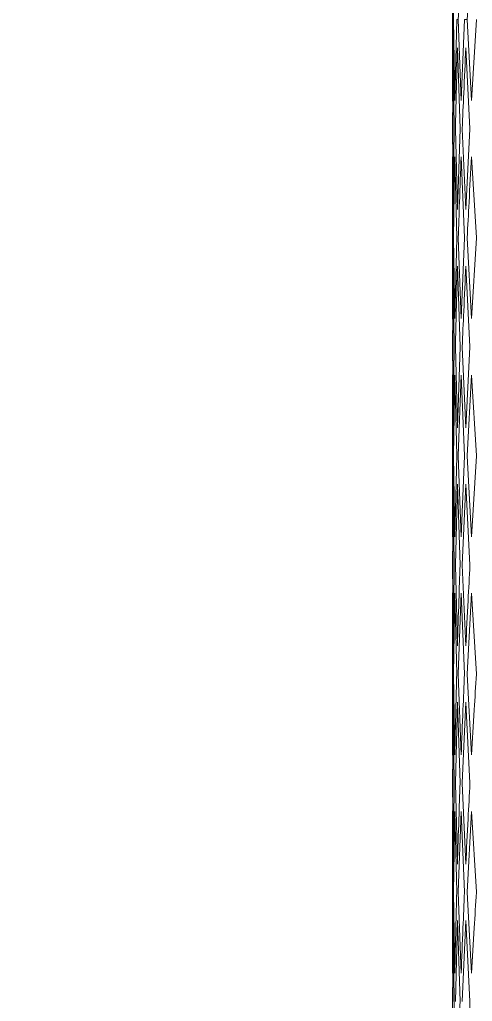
# Model space of a CAD drawing. Header units: centimetres. Extents: x -13594 to 4017, y -3206 to 1780.
# Drawn here: x 2290.2 to 2300.78, y -2204 to -2181.04 of the extents above; entities that cross this region are included whole.
import ezdxf

# ---------------------------------------------------------------- set-up
doc = ezdxf.new("R2010")
doc.units = ezdxf.units.CM

msp = doc.modelspace()

# ---------------------------------------------------------------- linework, layer by layer
at = {"color": 7, "linetype": 'Continuous', "lineweight": 0}
for p, q in [((2300.318, -2179.297), (2300.318, -2182.952)), ((2300.318, -2182.935), (2300.326, -2181.044)), ((2300.339, -2181.044), (2300.369, -2182.935)), ((2300.369, -2182.935), (2300.413, -2181.044)), ((2300.413, -2181.044), (2300.451, -2181.044)), ((2300.451, -2181.044), (2300.517, -2182.935)), ((2300.517, -2182.935), (2300.596, -2181.044)), ((2300.596, -2181.044), (2300.659, -2181.044)), ((2300.659, -2181.044), (2300.76, -2182.935)), ((2300.76, -2182.935), (2300.875, -2181.044)), ((2300.357, -2183.595), (2300.332, -2181.704)), ((2300.493, -2183.595), (2300.431, -2181.704)), ((2300.723, -2183.595), (2300.627, -2181.704)), ((2300.319, -2183.595), (2300.323, -2182.817)), ((2300.323, -2184.327), (2300.319, -2183.595)), ((2300.32, -2183.595), (2300.332, -2185.486)), ((2300.332, -2185.486), (2300.357, -2183.595)), ((2300.383, -2183.595), (2300.431, -2185.486)), ((2300.431, -2185.486), (2300.493, -2183.595)), ((2300.543, -2183.595), (2300.627, -2185.486)), ((2300.627, -2185.486), (2300.723, -2183.595)), ((2300.318, -2184.255), (2300.319, -2184.399)), ((2300.326, -2186.146), (2300.318, -2184.255)), ((2300.413, -2186.146), (2300.369, -2184.255)), ((2300.596, -2186.146), (2300.517, -2184.255)), ((2300.875, -2186.146), (2300.76, -2184.255)), ((2300.318, -2184.399), (2300.318, -2188.05)), ((2300.318, -2188.037), (2300.326, -2186.146)), ((2300.339, -2186.146), (2300.369, -2188.037)), ((2300.369, -2188.037), (2300.413, -2186.146)), ((2300.451, -2186.146), (2300.517, -2188.037)), ((2300.517, -2188.037), (2300.596, -2186.146)), ((2300.659, -2186.146), (2300.76, -2188.037)), ((2300.76, -2188.037), (2300.875, -2186.146)), ((2300.357, -2188.697), (2300.332, -2186.806)), ((2300.493, -2188.697), (2300.431, -2186.806)), ((2300.723, -2188.697), (2300.627, -2186.806)), ((2300.319, -2188.697), (2300.323, -2187.919)), ((2300.322, -2189.357), (2300.319, -2188.697)), ((2300.32, -2188.697), (2300.332, -2190.588)), ((2300.332, -2190.588), (2300.357, -2188.697)), ((2300.383, -2188.697), (2300.431, -2190.588)), ((2300.431, -2190.588), (2300.493, -2188.697)), ((2300.543, -2188.697), (2300.627, -2190.588)), ((2300.627, -2190.588), (2300.723, -2188.697)), ((2300.318, -2189.353), (2300.318, -2193.143)), ((2300.326, -2191.248), (2300.318, -2189.357)), ((2300.369, -2189.357), (2300.339, -2191.248)), ((2300.413, -2191.248), (2300.369, -2189.357)), ((2300.517, -2189.357), (2300.451, -2191.248)), ((2300.596, -2191.248), (2300.517, -2189.357)), ((2300.76, -2189.357), (2300.659, -2191.248)), ((2300.875, -2191.248), (2300.76, -2189.357)), ((2300.318, -2193.139), (2300.326, -2191.248)), ((2300.339, -2191.248), (2300.369, -2193.139)), ((2300.369, -2193.139), (2300.413, -2191.248)), ((2300.451, -2191.248), (2300.517, -2193.139)), ((2300.517, -2193.139), (2300.596, -2191.248)), ((2300.659, -2191.248), (2300.76, -2193.139)), ((2300.76, -2193.139), (2300.875, -2191.248)), ((2300.332, -2191.908), (2300.32, -2193.799)), ((2300.357, -2193.799), (2300.332, -2191.908)), ((2300.431, -2191.908), (2300.383, -2193.799)), ((2300.493, -2193.799), (2300.431, -2191.908)), ((2300.627, -2191.908), (2300.543, -2193.799)), ((2300.723, -2193.799), (2300.627, -2191.908)), ((2300.319, -2193.799), (2300.322, -2193.139)), ((2300.321, -2194.46), (2300.319, -2193.799)), ((2300.32, -2193.799), (2300.332, -2195.69)), ((2300.383, -2193.799), (2300.431, -2195.69)), ((2300.543, -2193.799), (2300.627, -2195.69)), ((2300.318, -2194.446), (2300.318, -2198.244)), ((2300.326, -2196.35), (2300.318, -2194.46)), ((2300.369, -2194.459), (2300.339, -2196.35)), ((2300.413, -2196.35), (2300.369, -2194.46)), ((2300.517, -2194.459), (2300.451, -2196.35)), ((2300.596, -2196.35), (2300.517, -2194.46)), ((2300.76, -2194.459), (2300.659, -2196.35)), ((2300.875, -2196.35), (2300.76, -2194.46)), ((2300.339, -2196.35), (2300.369, -2198.241)), ((2300.451, -2196.35), (2300.517, -2198.241)), ((2300.659, -2196.35), (2300.76, -2198.241)), ((2300.332, -2197.01), (2300.32, -2198.901)), ((2300.357, -2198.901), (2300.332, -2197.011)), ((2300.431, -2197.01), (2300.383, -2198.901)), ((2300.493, -2198.901), (2300.431, -2197.011)), ((2300.627, -2197.01), (2300.543, -2198.901)), ((2300.723, -2198.901), (2300.627, -2197.011)), ((2300.319, -2198.901), (2300.322, -2198.241)), ((2300.321, -2199.561), (2300.319, -2198.901)), ((2300.32, -2198.901), (2300.332, -2200.792)), ((2300.383, -2198.901), (2300.431, -2200.792)), ((2300.543, -2198.901), (2300.627, -2200.792)), ((2300.318, -2199.544), (2300.318, -2203.347)), ((2300.326, -2201.452), (2300.318, -2199.561)), ((2300.369, -2199.561), (2300.339, -2201.452)), ((2300.413, -2201.452), (2300.369, -2199.561)), ((2300.517, -2199.561), (2300.451, -2201.452)), ((2300.596, -2201.452), (2300.517, -2199.561)), ((2300.76, -2199.561), (2300.659, -2201.452)), ((2300.875, -2201.452), (2300.76, -2199.561)), ((2300.318, -2203.343), (2300.326, -2201.452)), ((2300.339, -2201.452), (2300.369, -2203.343)), ((2300.451, -2201.452), (2300.517, -2203.343)), ((2300.659, -2201.452), (2300.76, -2203.343)), ((2300.332, -2202.112), (2300.32, -2204.003)), ((2300.357, -2204.003), (2300.332, -2202.112)), ((2300.431, -2202.112), (2300.383, -2204.003)), ((2300.493, -2204.003), (2300.431, -2202.112)), ((2300.627, -2202.112), (2300.543, -2204.003)), ((2300.723, -2204.003), (2300.627, -2202.112)), ((2300.319, -2204.003), (2300.322, -2203.343)), ((2300.322, -2204.663), (2300.319, -2204.003)), ((2300.332, -2205.894), (2300.357, -2204.003))]:
    msp.add_line(p, q, dxfattribs=at)
for radius in [406.205, 406.022, 404.866, 400.131]:
    msp.add_circle((1945.049, -1822.821), radius, dxfattribs=at)
for points, knots in [([(2300.369, -2179.153), (2300.363, -2179.506), (2300.351, -2180.137), (2300.343, -2180.767), (2300.339, -2181.044)], [0, 0, 0, 0, 0.56, 1, 1, 1, 1]), ([(2300.517, -2179.153), (2300.504, -2179.506), (2300.48, -2180.137), (2300.46, -2180.767), (2300.451, -2181.044)], [0, 0, 0, 0, 0.5599999, 1, 1, 1, 1]), ([(2300.76, -2179.153), (2300.741, -2179.506), (2300.705, -2180.137), (2300.673, -2180.767), (2300.659, -2181.044)], [0, 0, 0, 0, 0.5599999, 1, 1, 1, 1]), ([(2300.332, -2181.704), (2300.329, -2182.057), (2300.323, -2182.688), (2300.321, -2183.318), (2300.32, -2183.595)], [0, 0, 0, 0, 0.56, 1, 1, 1, 1]), ([(2300.431, -2181.704), (2300.421, -2182.057), (2300.404, -2182.688), (2300.389, -2183.318), (2300.383, -2183.595)], [0, 0, 0, 0, 0.5599999, 1, 1, 1, 1]), ([(2300.627, -2181.704), (2300.61, -2182.057), (2300.581, -2182.688), (2300.555, -2183.318), (2300.543, -2183.595)], [0, 0, 0, 0, 0.56, 1, 1, 1, 1]), ([(2300.369, -2184.255), (2300.363, -2184.608), (2300.351, -2185.239), (2300.343, -2185.869), (2300.339, -2186.146)], [0, 0, 0, 0, 0.56, 1, 1, 1, 1]), ([(2300.517, -2184.255), (2300.504, -2184.608), (2300.48, -2185.239), (2300.46, -2185.869), (2300.451, -2186.146)], [0, 0, 0, 0, 0.56, 1, 1, 1, 1]), ([(2300.76, -2184.255), (2300.741, -2184.608), (2300.705, -2185.239), (2300.673, -2185.869), (2300.659, -2186.146)], [0, 0, 0, 0, 0.56, 1, 1, 1, 1]), ([(2300.332, -2186.806), (2300.329, -2187.159), (2300.323, -2187.79), (2300.321, -2188.42), (2300.32, -2188.697)], [0, 0, 0, 0, 0.56, 1, 1, 1, 1]), ([(2300.431, -2186.806), (2300.421, -2187.159), (2300.404, -2187.79), (2300.389, -2188.42), (2300.383, -2188.697)], [0, 0, 0, 0, 0.56, 1, 1, 1, 1]), ([(2300.627, -2186.806), (2300.61, -2187.159), (2300.581, -2187.79), (2300.555, -2188.42), (2300.543, -2188.697)], [0, 0, 0, 0, 0.5599999, 1, 1, 1, 1]), ([(2300.332, -2195.69), (2300.336, -2195.337), (2300.343, -2194.707), (2300.353, -2194.077), (2300.357, -2193.799)], [0, 0, 0, 0, 0.56, 1, 1, 1, 1]), ([(2300.431, -2195.69), (2300.442, -2195.337), (2300.461, -2194.707), (2300.483, -2194.077), (2300.493, -2193.799)], [0, 0, 0, 0, 0.56, 1, 1, 1, 1]), ([(2300.627, -2195.69), (2300.644, -2195.337), (2300.675, -2194.707), (2300.709, -2194.077), (2300.723, -2193.799)], [0, 0, 0, 0, 0.56, 1, 1, 1, 1]), ([(2300.318, -2198.241), (2300.319, -2197.888), (2300.32, -2197.258), (2300.324, -2196.628), (2300.326, -2196.35)], [0, 0, 0, 0, 0.56, 1, 1, 1, 1]), ([(2300.369, -2198.241), (2300.377, -2197.888), (2300.39, -2197.258), (2300.406, -2196.628), (2300.413, -2196.35)], [0, 0, 0, 0, 0.56, 1, 1, 1, 1]), ([(2300.517, -2198.241), (2300.531, -2197.888), (2300.556, -2197.258), (2300.584, -2196.628), (2300.596, -2196.35)], [0, 0, 0, 0, 0.56, 1, 1, 1, 1]), ([(2300.76, -2198.241), (2300.781, -2197.888), (2300.817, -2197.258), (2300.857, -2196.628), (2300.875, -2196.35)], [0, 0, 0, 0, 0.56, 1, 1, 1, 1]), ([(2300.332, -2200.792), (2300.336, -2200.439), (2300.343, -2199.809), (2300.353, -2199.179), (2300.357, -2198.901)], [0, 0, 0, 0, 0.56, 1, 1, 1, 1]), ([(2300.431, -2200.792), (2300.442, -2200.439), (2300.461, -2199.809), (2300.483, -2199.179), (2300.493, -2198.901)], [0, 0, 0, 0, 0.5599999, 1, 1, 1, 1]), ([(2300.627, -2200.792), (2300.644, -2200.439), (2300.675, -2199.809), (2300.709, -2199.179), (2300.723, -2198.901)], [0, 0, 0, 0, 0.5599999, 1, 1, 1, 1]), ([(2300.369, -2203.343), (2300.377, -2202.99), (2300.39, -2202.36), (2300.406, -2201.73), (2300.413, -2201.452)], [0, 0, 0, 0, 0.56, 1, 1, 1, 1]), ([(2300.517, -2203.343), (2300.531, -2202.99), (2300.556, -2202.36), (2300.584, -2201.73), (2300.596, -2201.452)], [0, 0, 0, 0, 0.56, 1, 1, 1, 1]), ([(2300.76, -2203.343), (2300.781, -2202.99), (2300.817, -2202.36), (2300.857, -2201.73), (2300.875, -2201.452)], [0, 0, 0, 0, 0.5599999, 1, 1, 1, 1]), ([(2300.431, -2205.894), (2300.442, -2205.541), (2300.461, -2204.911), (2300.483, -2204.281), (2300.493, -2204.003)], [0, 0, 0, 0, 0.5599999, 1, 1, 1, 1]), ([(2300.627, -2205.894), (2300.644, -2205.541), (2300.675, -2204.911), (2300.709, -2204.281), (2300.723, -2204.003)], [0, 0, 0, 0, 0.56, 1, 1, 1, 1])]:
    msp.add_open_spline(points, degree=3, knots=knots, dxfattribs=at)

doc.saveas('drawing.dxf')
